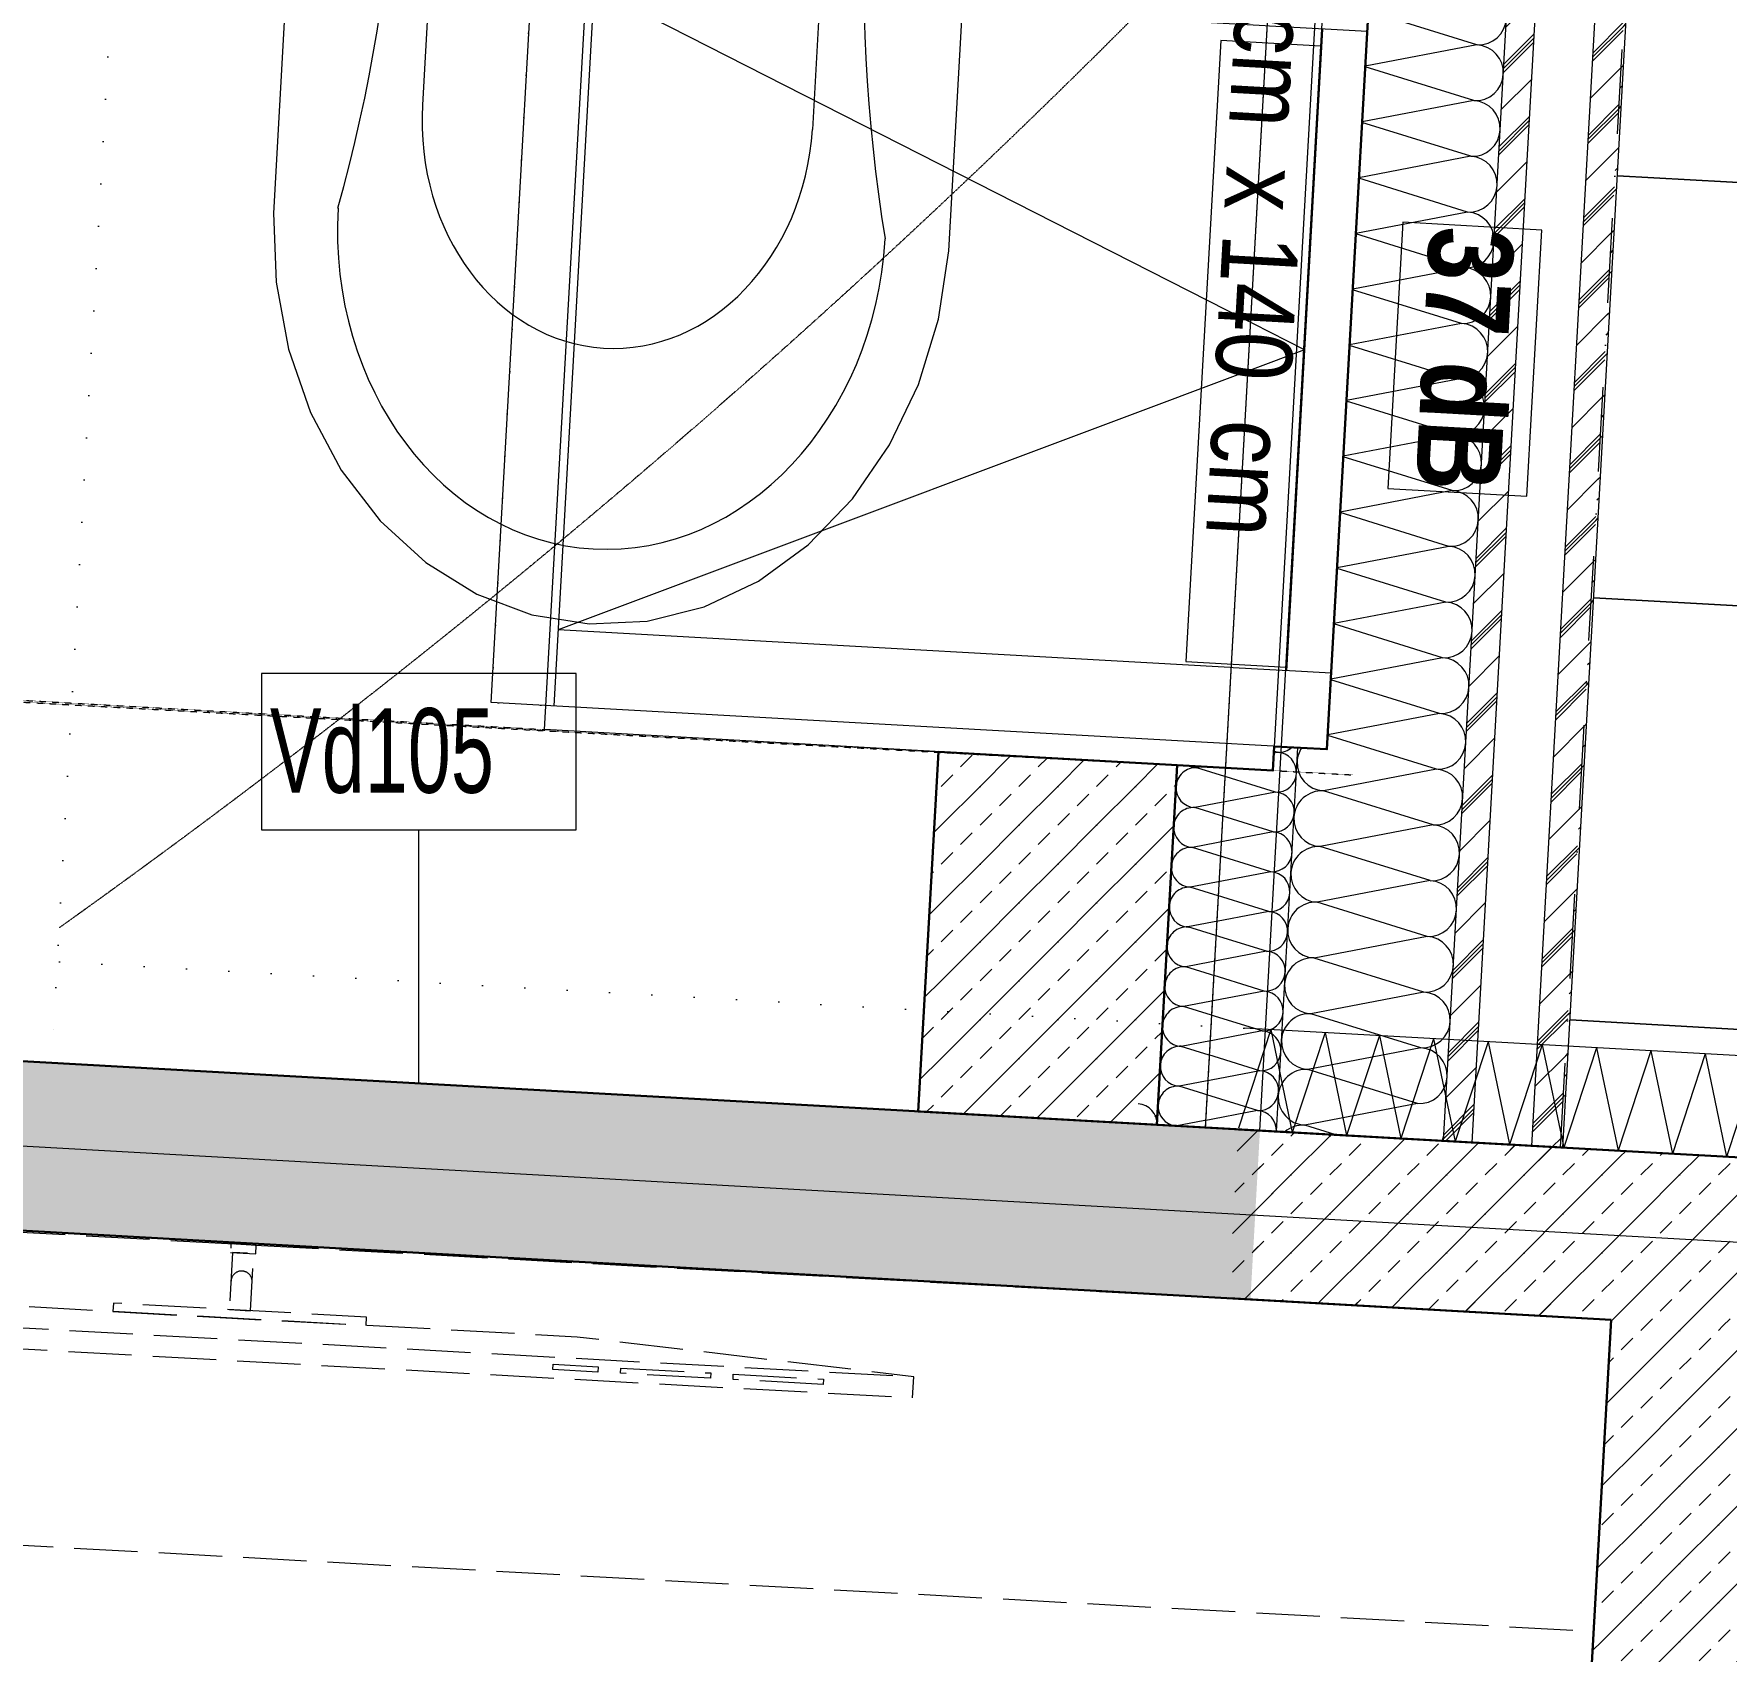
# Model space of a CAD drawing. Header units: metres. Extents: x -19025 to 34897, y -14024 to 26069.
# Drawn here: x -2015 to -14, y 19361 to 21274 of the extents above; entities that cross this region are included whole.
import ezdxf
from ezdxf.enums import TextEntityAlignment as Align

# ---------------------------------------------------------------- set-up
doc = ezdxf.new("R2010")
doc.units = ezdxf.units.M
doc.header["$MEASUREMENT"] = 0
doc.set_wipeout_variables(frame=1)
for name, pattern in [('Punktlinie weit', [0.05, 0, -0.05]), ('Strichlinie eng', [0.1, 0.075, -0.025]), ('Strichlinie mittel', [0.15, 0.1, -0.05]), ('Wipeout_Contour', [1, 0, -1]), ('zz_Gebäudefluchtlinie', [0.2, 0.1, -0.05, 0, -0.05])]:
    doc.linetypes.add(name, pattern=pattern)
for name, color, linetype in [('110 Wand Aussen', 7, 'Continuous'), ('11__100 Achsraster', 7, 'Continuous'), ('120 Wand Innen tragend', 7, 'Continuous'), ('130 Wand Innen', 7, 'Continuous'), ('310 Dachkonstruktion massiv', 7, 'Continuous'), ('510 Moeblierung', 7, 'Continuous'), ('540 Sanitaereinrichtung', 7, 'Continuous'), ('916 Kote PP', 7, 'Continuous'), ('930 Beschriftung Allgemein', 7, 'Continuous'), ('936 Beschriftung Aufbauten', 7, 'Continuous'), ('936 Beschriftung PP', 7, 'Continuous'), ('936 Beschriftung PP Schallschutz', 7, 'Continuous'), ('938 Beschriftung Statik', 7, 'Continuous')]:
    doc.layers.add(name, color=color, linetype=linetype)
doc.styles.add('ERSTELLTER_STIL_1', font='ARIALN.TTF')
doc.styles.add('ERSTELLTER_STIL_2', font='ARIALNB.TTF')
doc.styles.add('ERSTELLTER_STIL_4', font='arialbd.ttf')
doc.styles.add('ERSTELLTER_STIL_7', font='ARIALN.TTF', dxfattribs={"width": 0.8})
doc.linetypes.add('Grenze Bezirk', pattern='A,0,[2,22HAUS116_412 STG1 _ 2.DG_IndexB_2026-08-161.Shx,S=0.001587,R=0,X=0,Y=0],-0.25,0', length=0.25)
pattern_1 = [(45, (0, 0), (-0.04596194, 0.04596194), [0.0195, -0.013]), (45, (-0.02298, 0.02298), (-0.04596194, 0.04596194), [0.065, 0])]
pattern_2 = [(225, (-0.0023, 0.0023), (-0.04596194, 0.04596194), []), (225, (0, 0), (-0.04596194, 0.04596194), []), (225, (0.0023, -0.0023), (-0.04596194, 0.04596194), []), (225, (-0.068943, -0.02298), (-0.02298097, 0.02298097), [])]

# ---------------------------------------------------------------- blocks, each defined once
blk = doc.blocks.new('Freistehende Badewanne 27')
at = {"layer": '540 Sanitaereinrichtung', "color": 7, "linetype": 'Continuous', "lineweight": 13}
for p, q in [((0.5987, 0.6311), (1.2013, 0.6311)), ((0.602, 0.1689), (1.198, 0.1689))]:
    blk.add_line(p, q, dxfattribs=at)
at = {"layer": '540 Sanitaereinrichtung', "color": 7, "linetype": 'Continuous', "lineweight": 13, "flags": 128}
blk.add_lwpolyline([(0.4642, 0.8), (0.383, 0.7923), (0.3045, 0.7731), (0.2312, 0.743), (0.165, 0.7028), (0.108, 0.6536), (0.0618, 0.597), (0.0278, 0.5347), (0.007, 0.4683), (0, 0.4), (0.007, 0.3317), (0.0278, 0.2653), (0.0618, 0.203), (0.108, 0.1464), (0.165, 0.0972), (0.2312, 0.057), (0.3045, 0.0269), (0.383, 0.0077), (0.4642, 0), (1.3358, 0), (1.417, 0.0077), (1.4955, 0.0269), (1.5688, 0.057), (1.635, 0.0972), (1.692, 0.1464), (1.7382, 0.203), (1.7722, 0.2653), (1.793, 0.3317), (1.8, 0.4), (1.793, 0.4683), (1.7722, 0.5347), (1.7382, 0.597), (1.692, 0.6536), (1.635, 0.7028), (1.5688, 0.743), (1.4955, 0.7731), (1.417, 0.7923), (1.3358, 0.8)], close=True, dxfattribs=at)
at = {"layer": '540 Sanitaereinrichtung', "color": 7, "linetype": 'Continuous', "lineweight": 13}
blk.add_circle((0.9, 0.2189), 0.025, dxfattribs=at)
for centre, major_axis, start_param, end_param in [((0.4747, 0.4), (0.3859, 0), 1.572215, 4.71097), ((0.9, 2.0883), (1.6799, 0), 4.456119, 4.968658), ((1.3253, 0.4), (0.3859, 0), 4.713808, 7.852563), ((0.602, 0.4), (0.2753, 0), 1.582941, 4.712389), ((1.198, 0.4), (0.2753, 0), 4.712389, 7.841837), ((0.9, -1.2883), (1.6799, 0), 1.314527, 1.827066)]:
    blk.add_ellipse(centre, major_axis=major_axis, ratio=0.839506, start_param=start_param, end_param=end_param, dxfattribs=at)
blk = doc.blocks.new('Anrichte 01 27[42]_1', base_point=(-5.4161, 23.8796))
at = {"layer": '510 Moeblierung', "color": 253, "linetype": 'Strichlinie eng', "lineweight": 9, "true_color": 0x9f9f9f, "flags": 128}
blk.add_lwpolyline([(-5.4161, 23.8796), (-1.9214, 23.688), (-1.9012, 24.0565), (-5.3959, 24.2481)], close=True, dxfattribs=at)
blk = doc.blocks.new('Wand_46_1', base_point=(-2.3813, 24.2837))
at = {"color": 254, "linetype": 'Wipeout_Contour', "lineweight": 0, "ltscale": 103.508857}
blk.add_wipeout([(-2.3165, 24.2801), (-2.1488, 27.2641), (-2.2137, 27.2677), (-2.3813, 24.2837)], dxfattribs=at).dxf.layer = '130 Wand Innen'
at = {"layer": '130 Wand Innen', "color": 7, "linetype": 'Continuous', "lineweight": 13, "flags": 128}
for points in [[(-2.2137, 27.2677), (-2.3813, 24.2837)], [(-2.3165, 24.2801), (-2.1488, 27.2641)], [(-2.3813, 24.2837), (-2.3165, 24.2801)]]:
    blk.add_lwpolyline(points, dxfattribs=at)
blk = doc.blocks.new('Wand_80_1', base_point=(-2.3354, 24.4014))
at = {"layer": '110 Wand Aussen', "color": 255, "linetype": 'Punktlinie weit', "lineweight": 13, "flags": 128}
for points in [[(-4.3015, 24.5116), (-4.3082, 24.3917)], [(-2.3354, 24.4014), (-4.3015, 24.5116)], [(-4.3082, 24.3917), (-4.3194, 24.1921)], [(-4.3194, 24.1921), (-2.3533, 24.0819)]]:
    blk.add_lwpolyline(points, dxfattribs=at)
blk = doc.blocks.new('Wand_82_1', base_point=(-7.7233, 24.483))
at = {"layer": '120 Wand Innen tragend', "linetype": 'Continuous', "lineweight": 0, "true_color": 0x000000}
h = blk.add_hatch(dxfattribs=at)
h.set_pattern_fill('BETON__BEWEHRT_SN46_0001', color=18, style=0, pattern_type=2)
h.set_pattern_definition(pattern_1)
h.paths.add_polyline_path([(-6.7293, 24.5275), (-6.7405, 24.3278), (-2.3277, 24.0804), (-2.3165, 24.2801)])
at = {"layer": '120 Wand Innen tragend', "color": 7, "linetype": 'Continuous', "lineweight": 30, "flags": 128}
for points in [[(-2.3165, 24.2801), (-5.9206, 24.4821)], [(-6.7405, 24.3278), (-2.3277, 24.0804)]]:
    blk.add_lwpolyline(points, dxfattribs=at)
blk = doc.blocks.new('Wand_136_1', base_point=(-2.3221, 24.1803))
at = {"layer": '120 Wand Innen tragend', "linetype": 'Continuous', "lineweight": 0, "true_color": 0x000000}
h = blk.add_hatch(dxfattribs=at)
h.set_pattern_fill('BETON__BEWEHRT_SN46_0001', color=18, style=0, pattern_type=2)
h.set_pattern_definition(pattern_1)
h.paths.add_polyline_path([(-2.3277, 24.0804), (-1.9011, 24.0565), (-1.89, 24.2562), (-2.3165, 24.2801)])
at = {"layer": '120 Wand Innen tragend', "color": 7, "linetype": 'Continuous', "lineweight": 30, "flags": 128}
for points in [[(-1.89, 24.2562), (-2.3165, 24.2801)], [(-2.3277, 24.0804), (-1.9011, 24.0565)]]:
    blk.add_lwpolyline(points, dxfattribs=at)
blk = doc.blocks.new('Wand_144_1', base_point=(-1.4839, 24.3536))
at = {"layer": '110 Wand Aussen', "linetype": 'Continuous', "lineweight": 0, "true_color": 0x000000}
h = blk.add_hatch(dxfattribs=at)
h.set_pattern_fill('BETON__BEWEHRT_SN46_0001', color=18, style=0, pattern_type=2)
h.set_pattern_definition(pattern_1)
h.paths.add_polyline_path([(-1.9011, 24.0565), (-1.6925, 24.2051), (-1.6903, 24.245), (-1.89, 24.2562)])
h = blk.add_hatch(dxfattribs=at)
h.set_pattern_fill('BETON__BEWEHRT_SN46_0001', color=18, style=0, pattern_type=2)
h.set_pattern_definition(pattern_1)
h.paths.add_polyline_path([(-1.7015, 24.0453), (-1.6925, 24.2051), (-1.9011, 24.0565)])
h = blk.add_hatch(dxfattribs=at)
h.set_pattern_fill('BETON__BEWEHRT_SN46_0001', color=18, style=0, pattern_type=2)
h.set_pattern_definition(pattern_1)
h.paths.add_polyline_path([(-1.9011, 24.0565), (-1.9294, 23.5522), (-1.8795, 23.5494), (-1.7297, 23.541), (-1.7015, 24.0453)])
at = {"layer": '110 Wand Aussen', "color": 7, "linetype": 'Continuous', "lineweight": 30}
blk.add_line((-1.6903, 24.245), (-1.89, 24.2562), dxfattribs=at)
at = {"layer": '110 Wand Aussen', "color": 7, "linetype": 'Continuous', "lineweight": 30, "flags": 128}
blk.add_lwpolyline([(-1.9011, 24.0565), (-1.9294, 23.5522)], dxfattribs=at)
blk = doc.blocks.new('*X691')
at = {"layer": '310 Dachkonstruktion massiv', "color": 8, "linetype": 'Continuous', "lineweight": 5}
for p, q in [((-1.8938, 25.4093), (-1.4347, 25.3838)), ((-1.4347, 25.3838), (-1.8938, 25.4093)), ((-1.9218, 24.9101), (-1.4624, 24.8846)), ((-1.4624, 24.8846), (-1.9218, 24.9101)), ((-1.9497, 24.4109), (-1.49, 24.3854)), ((-1.49, 24.3854), (-1.9497, 24.4109))]:
    blk.add_line(p, q, dxfattribs=at)
blk = doc.blocks.new('*X692')
at = {"layer": '310 Dachkonstruktion massiv', "color": 7, "linetype": 'Continuous', "lineweight": 13}
for p, q in [((-2.0598, 25.5641), (-2.1884, 25.604)), ((-2.0598, 25.5641), (-2.192, 25.5388)), ((-2.0635, 25.4982), (-2.1921, 25.5381)), ((-2.0635, 25.4982), (-2.1957, 25.4729)), ((-2.0672, 25.4323), (-2.1958, 25.4722)), ((-2.0672, 25.4323), (-2.1994, 25.407)), ((-2.0709, 25.3664), (-2.1995, 25.4063)), ((-2.0709, 25.3664), (-2.2031, 25.3411)), ((-2.0746, 25.3005), (-2.2032, 25.3404)), ((-2.0746, 25.3005), (-2.2068, 25.2752)), ((-2.0783, 25.2346), (-2.2069, 25.2745)), ((-2.0783, 25.2346), (-2.2105, 25.2093)), ((-2.082, 25.1687), (-2.2106, 25.2086)), ((-2.082, 25.1687), (-2.2142, 25.1434)), ((-2.0857, 25.1028), (-2.2142, 25.1427)), ((-2.0857, 25.1028), (-2.2179, 25.0775)), ((-2.0893, 25.0369), (-2.2179, 25.0768)), ((-2.0893, 25.0369), (-2.2216, 25.0116)), ((-2.093, 24.971), (-2.2216, 25.0109)), ((-2.093, 24.971), (-2.2253, 24.9457)), ((-2.0967, 24.9051), (-2.2253, 24.945)), ((-2.0967, 24.9051), (-2.229, 24.8798)), ((-2.1004, 24.8392), (-2.229, 24.8792)), ((-2.1004, 24.8392), (-2.2327, 24.8139)), ((-2.1041, 24.7733), (-2.2327, 24.8133)), ((-2.1041, 24.7733), (-2.2364, 24.748)), ((-2.1078, 24.7075), (-2.2364, 24.7474)), ((-2.1078, 24.7075), (-2.2414, 24.6819)), ((-2.1115, 24.6416), (-2.2414, 24.6819)), ((-2.1115, 24.6416), (-2.2451, 24.616)), ((-2.1152, 24.5757), (-2.2451, 24.616)), ((-2.1152, 24.5757), (-2.2488, 24.5501)), ((-2.1189, 24.5098), (-2.2488, 24.5501)), ((-2.1189, 24.5098), (-2.2525, 24.4842)), ((-2.1226, 24.4439), (-2.2525, 24.4842)), ((-2.1226, 24.4439), (-2.2562, 24.4183)), ((-2.1263, 24.378), (-2.2562, 24.4183)), ((-2.1263, 24.378), (-2.2599, 24.3524)), ((-2.13, 24.3121), (-2.2599, 24.3524)), ((-2.13, 24.3121), (-2.2636, 24.2865)), ((-2.2267, 24.2751), (-2.2636, 24.2865))]:
    blk.add_line(p, q, dxfattribs=at)
for centre, start, end in [((-2.0579, 25.597), 266.7915, 356.7915), ((-2.0616, 25.5311), 356.7915, 86.7915), ((-2.0616, 25.5311), 266.7915, 356.7915), ((-2.0653, 25.4652), 356.7915, 86.7915), ((-2.0653, 25.4652), 266.7915, 356.7915), ((-2.069, 25.3993), 356.7915, 86.7915), ((-2.069, 25.3993), 266.7915, 356.7915), ((-2.0727, 25.3334), 356.7915, 86.7915), ((-2.0727, 25.3334), 266.7915, 356.7915), ((-2.0764, 25.2675), 356.7915, 86.7915), ((-2.0764, 25.2675), 266.7915, 356.7915), ((-2.0801, 25.2017), 356.7915, 86.7915), ((-2.0801, 25.2017), 266.7915, 356.7915), ((-2.0838, 25.1358), 356.7915, 86.7915), ((-2.0838, 25.1358), 266.7915, 356.7915), ((-2.0875, 25.0699), 356.7915, 86.7915), ((-2.0875, 25.0699), 266.7915, 356.7915), ((-2.0912, 25.004), 356.7915, 86.7915), ((-2.0912, 25.004), 266.7915, 356.7915), ((-2.0949, 24.9381), 356.7915, 86.7915), ((-2.0949, 24.9381), 266.7915, 356.7915), ((-2.0986, 24.8722), 356.7915, 86.7915), ((-2.0986, 24.8722), 266.7915, 356.7915), ((-2.1023, 24.8063), 356.7915, 86.7915), ((-2.1023, 24.8063), 266.7915, 356.7915), ((-2.106, 24.7404), 356.7915, 86.7915), ((-2.106, 24.7404), 266.7915, 356.7915), ((-2.2396, 24.7148), 147.1532, 176.7915), ((-2.2396, 24.7148), 176.7915, 266.7915), ((-2.1097, 24.6745), 356.7915, 86.7915), ((-2.2433, 24.6489), 86.7915, 176.7915), ((-2.1097, 24.6745), 266.7915, 356.7915), ((-2.2433, 24.6489), 176.7915, 266.7915), ((-2.1134, 24.6086), 356.7915, 86.7915), ((-2.247, 24.5831), 86.7915, 176.7915), ((-2.1134, 24.6086), 266.7915, 356.7915), ((-2.247, 24.5831), 176.7915, 266.7915), ((-2.117, 24.5427), 356.7915, 86.7915), ((-2.2507, 24.5172), 86.7915, 176.7915), ((-2.117, 24.5427), 266.7915, 356.7915), ((-2.2507, 24.5172), 176.7915, 266.7915), ((-2.1207, 24.4768), 356.7915, 86.7915), ((-2.2544, 24.4513), 86.7915, 176.7915), ((-2.1207, 24.4768), 266.7915, 356.7915), ((-2.2544, 24.4513), 176.7915, 266.7915), ((-2.1244, 24.4109), 356.7915, 86.7915), ((-2.2581, 24.3854), 86.7915, 176.7915), ((-2.1244, 24.4109), 266.7915, 356.7915), ((-2.2581, 24.3854), 176.7915, 266.7915), ((-2.1281, 24.345), 356.7915, 86.7915), ((-2.2618, 24.3195), 86.7915, 176.7915), ((-2.1281, 24.345), 266.7915, 356.7915), ((-2.2618, 24.3195), 176.7915, 266.7915), ((-2.2655, 24.2536), 86.7915, 131.087), ((-2.1318, 24.2791), 340.2784, 356.7915)]:
    blk.add_arc(centre, 0.033, start, end, dxfattribs=at)
blk = doc.blocks.new('*X693')
at = {"layer": '310 Dachkonstruktion massiv', "color": 7, "linetype": 'Continuous', "lineweight": 13}
for p, q in [((-2.2956, 24.7274), (-2.3, 24.7266)), ((-2.2956, 24.7274), (-2.2998, 24.7287)), ((-2.3832, 24.7107), (-2.391, 24.7092)), ((-2.2982, 24.6804), (-2.391, 24.7092)), ((-2.2982, 24.6804), (-2.3936, 24.6621)), ((-2.3008, 24.6333), (-2.3936, 24.6621)), ((-2.3008, 24.6333), (-2.3963, 24.615)), ((-2.3035, 24.5862), (-2.3963, 24.615)), ((-2.3035, 24.5862), (-2.3989, 24.568)), ((-2.3061, 24.5392), (-2.3989, 24.568)), ((-2.3061, 24.5392), (-2.4016, 24.5209)), ((-2.3087, 24.4921), (-2.4016, 24.5209)), ((-2.3087, 24.4921), (-2.4042, 24.4738)), ((-2.3114, 24.445), (-2.4042, 24.4738)), ((-2.3114, 24.445), (-2.4068, 24.4268)), ((-2.314, 24.398), (-2.4068, 24.4268)), ((-2.314, 24.398), (-2.4095, 24.3797)), ((-2.3167, 24.3509), (-2.4095, 24.3797)), ((-2.3167, 24.3509), (-2.4121, 24.3326)), ((-2.3193, 24.3038), (-2.4121, 24.3326)), ((-2.3193, 24.3038), (-2.4146, 24.2856))]:
    blk.add_line(p, q, dxfattribs=at)
for centre, start, end in [((-2.2942, 24.751), 266.7915, 311.7459), ((-2.2969, 24.7039), 356.7915, 86.7915), ((-2.3923, 24.6856), 86.7915, 176.7915), ((-2.3897, 24.7327), 243.4372, 266.7915), ((-2.2969, 24.7039), 266.7915, 356.7915), ((-2.3923, 24.6856), 176.7915, 266.7915), ((-2.2995, 24.6568), 356.7915, 86.7915), ((-2.395, 24.6386), 86.7915, 176.7915), ((-2.395, 24.6386), 176.7915, 266.7915), ((-2.2995, 24.6568), 266.7915, 356.7915), ((-2.3021, 24.6098), 356.7915, 86.7915), ((-2.3976, 24.5915), 86.7915, 176.7915), ((-2.3021, 24.6098), 266.7915, 356.7915), ((-2.3976, 24.5915), 176.7915, 266.7915), ((-2.3048, 24.5627), 356.7915, 86.7915), ((-2.4002, 24.5444), 86.7915, 176.7915), ((-2.3048, 24.5627), 266.7915, 356.7915), ((-2.4002, 24.5444), 176.7915, 266.7915), ((-2.3074, 24.5156), 356.7915, 86.7915), ((-2.4029, 24.4974), 86.7915, 176.7915), ((-2.4029, 24.4974), 176.7915, 266.7915), ((-2.3074, 24.5156), 266.7915, 356.7915), ((-2.3101, 24.4686), 356.7915, 86.7915), ((-2.4055, 24.4503), 86.7915, 176.7915), ((-2.3101, 24.4686), 266.7915, 356.7915), ((-2.4055, 24.4503), 176.7915, 266.7915), ((-2.3127, 24.4215), 356.7915, 86.7915), ((-2.4082, 24.4032), 86.7915, 176.7915), ((-2.3127, 24.4215), 266.7915, 356.7915), ((-2.4082, 24.4032), 176.7915, 266.7915), ((-2.3153, 24.3744), 356.7915, 86.7915), ((-2.4108, 24.3562), 86.7915, 176.7915), ((-2.4108, 24.3562), 176.7915, 266.7915), ((-2.3153, 24.3744), 266.7915, 356.7915), ((-2.318, 24.3274), 356.7915, 86.7915), ((-2.4134, 24.3091), 86.7915, 176.7915), ((-2.318, 24.3274), 266.7915, 356.7915), ((-2.4618, 24.2882), 356.9075, 86.7915), ((-2.4134, 24.3091), 176.7915, 263.1414), ((-2.3206, 24.2803), 356.9086, 86.7915)]:
    blk.add_arc(centre, 0.0236, start, end, dxfattribs=at)
blk = doc.blocks.new('Einfache Dachfensteröffnung_23')
at = {"layer": '310 Dachkonstruktion massiv', "linetype": 'Continuous', "lineweight": 0}
for p, q in [((1.0285, 0.8627), (-1.0285, 0.8627)), ((1.0285, 0), (1.0285, 0.8627)), ((-1.0285, 0), (1.0285, 0))]:
    blk.add_line(p, q, dxfattribs=at)
blk = doc.blocks.new('VELUX GPU_3')
at = {"layer": '310 Dachkonstruktion massiv', "color": 7, "linetype": 'Continuous', "lineweight": 13}
for p, q in [((-0.47, 0.9157), (0.47, 0.9157)), ((-0.38, 0), (-0.38, 0.9157)), ((0, 0.053), (-0.38, 0.9157)), ((0, 0.053), (0.38, 0.9157)), ((0.38, 0), (0.38, 0.9157)), ((-0.38, 0.053), (0.38, 0.053))]:
    blk.add_line(p, q, dxfattribs=at)
at = {"layer": '310 Dachkonstruktion massiv', "color": 7, "linetype": 'Continuous', "lineweight": 13, "flags": 128}
blk.add_lwpolyline([(-0.47, 0), (0.47, 0), (0.47, 0.9899), (-0.47, 0.9899)], close=True, dxfattribs=at)
blk = doc.blocks.new('Dachfläche_35_1', base_point=(-3.7456, 24.3602))
at = {"layer": '310 Dachkonstruktion massiv', "linetype": 'Continuous', "lineweight": 13, "true_color": 0xd2b48c}
h = blk.add_hatch(dxfattribs=at)
h.set_pattern_fill('VOLLHOLZ_SN21_0001', color=43, style=0, pattern_type=2)
h.set_pattern_definition(pattern_2)
h.paths.add_polyline_path([(-2.0994, 24.2679), (-2.0655, 24.266), (-1.8762, 27.6438), (-1.9102, 27.6434)])
h = blk.add_hatch(dxfattribs=at)
h.set_pattern_fill('VOLLHOLZ_SN21_0001', color=43, style=0, pattern_type=2)
h.set_pattern_definition(pattern_2)
h.paths.add_polyline_path([(-1.9949, 24.2621), (-1.961, 24.2602), (-1.7713, 27.6451), (-1.8053, 27.6446)])
at = {"layer": '310 Dachkonstruktion massiv', "linetype": 'Continuous', "lineweight": 5}
h = blk.add_hatch(dxfattribs=at)
h.set_pattern_fill('METALLE_SM_0001', color=5, style=0, pattern_type=2)
h.set_pattern_definition([(45, (0, 0), (-0.04596194, 0.04596194), [0.065, 0]), (45, (-0.02298, 0), (-0.04596194, 0.04596194), [0.065, 0]), (45, (-0.04596, 0), (-0.04596194, 0.04596194), [0.065, 0])])
h.paths.add_polyline_path([(-1.961, 24.2602), (-1.9582, 24.26), (-1.7684, 27.6451), (-1.7713, 27.6451)])
at = {"layer": '310 Dachkonstruktion massiv', "linetype": 'Continuous', "lineweight": 0, "true_color": 0x000000}
h = blk.add_hatch(dxfattribs=at)
h.set_pattern_fill('BETON__BEWEHRT_SN46_0001', color=18, style=0, pattern_type=2)
h.set_pattern_definition(pattern_1)
h.paths.add_polyline_path([(-2.7207, 24.3028), (-2.4383, 24.2869), (-2.4144, 24.7124), (-2.6968, 24.7282)])
at = {"layer": '310 Dachkonstruktion massiv', "color": 7, "linetype": 'Continuous', "lineweight": 13, "flags": 128}
for points in [[(-2.0994, 24.2679), (-1.9102, 27.6434)], [(-2.0655, 24.266), (-1.8762, 27.6438)], [(-1.9949, 24.2621), (-1.8053, 27.6446)], [(-1.9582, 24.26), (-1.6914, 24.2451), (-1.6847, 24.3649), (-0.9929, 24.3261), (-0.8062, 27.6565), (-1.7684, 27.6451)], [(-2.2971, 24.279), (-2.2716, 24.733)]]:
    blk.add_lwpolyline(points, dxfattribs=at)
at = {"layer": '310 Dachkonstruktion massiv', "color": 7, "linetype": 'zz_Gebäudefluchtlinie', "lineweight": 13, "flags": 128}
blk.add_lwpolyline([(-1.961, 24.2602), (-1.7713, 27.6451)], dxfattribs=at)
at = {"layer": '310 Dachkonstruktion massiv', "color": 7, "linetype": 'Continuous', "lineweight": 18, "flags": 128}
blk.add_lwpolyline([(-1.9582, 24.26), (-1.7684, 27.6451)], dxfattribs=at)
at = {"layer": '310 Dachkonstruktion massiv', "color": 255, "linetype": 'Punktlinie weit', "lineweight": 13, "flags": 128}
for points in [[(-2.5338, 27.636), (-3.5627, 27.6237), (-3.7456, 24.3602)], [(-2.6968, 24.7282), (-3.1624, 24.7543), (-3.1608, 24.7828), (-3.2257, 24.7865), (-3.1731, 25.725), (-3.1082, 25.7214), (-3.1015, 25.8412), (-3.1664, 25.8448), (-3.1138, 26.7833), (-3.0489, 26.7797), (-3.0473, 26.8082), (-2.5817, 26.7821)], [(-3.7456, 24.3602), (-2.7207, 24.3028)]]:
    blk.add_lwpolyline(points, dxfattribs=at)
at = {"layer": '310 Dachkonstruktion massiv', "color": 7, "linetype": 'Continuous', "lineweight": 30, "flags": 128}
for points in [[(-2.5817, 26.7821), (-2.186, 26.7599), (-2.1876, 26.7314), (-2.1254, 26.7279), (-2.178, 25.7894), (-2.2402, 25.7929), (-2.2469, 25.6731), (-2.1847, 25.6696), (-2.2373, 24.7311), (-2.2995, 24.7345), (-2.3011, 24.7061), (-2.6968, 24.7282)], [(-2.6968, 24.7282), (-2.7207, 24.3028)], [(-2.4383, 24.2869), (-2.4144, 24.7124)], [(-2.7207, 24.3028), (-1.9582, 24.26)]]:
    blk.add_lwpolyline(points, dxfattribs=at)
at = {"layer": '310 Dachkonstruktion massiv', "color": 7, "linetype": 'Continuous', "lineweight": 13}
for name in ['*X692', '*X691', '*X693']:
    blk.add_blockref(name, (0, 0), dxfattribs=at)
at = {"layer": '310 Dachkonstruktion massiv', "linetype": 'Continuous', "lineweight": 0, "xscale": -1, "rotation": 86.79148360019731}
for name, p in [('Einfache Dachfensteröffnung_23', (-2.2435, 25.733)), ('VELUX GPU_3', (-2.211, 25.2003))]:
    blk.add_blockref(name, p, dxfattribs=at)
blk = doc.blocks.new('*X837')
at = {"layer": '110 Wand Aussen', "color": 7, "linetype": 'Continuous', "lineweight": 5}
for p, q in [((-2.3037, 24.3996), (-2.3421, 24.2828)), ((-2.3037, 24.3996), (-2.2783, 24.278)), ((-2.2395, 24.396), (-2.2783, 24.278)), ((-2.2395, 24.396), (-2.2141, 24.2744)), ((-2.1753, 24.3924), (-2.2141, 24.2744)), ((-2.1753, 24.3924), (-2.1499, 24.2708)), ((-2.1111, 24.3888), (-2.1499, 24.2708)), ((-2.1111, 24.3888), (-2.0857, 24.2672)), ((-2.0468, 24.3852), (-2.0857, 24.2672)), ((-2.0468, 24.3852), (-2.0215, 24.2636)), ((-1.9826, 24.3816), (-2.0215, 24.2636)), ((-1.9826, 24.3816), (-1.9572, 24.26)), ((-1.9184, 24.378), (-1.9572, 24.26)), ((-1.9184, 24.378), (-1.893, 24.2564)), ((-1.8542, 24.3744), (-1.893, 24.2564)), ((-1.8542, 24.3744), (-1.8288, 24.2528)), ((-1.79, 24.3708), (-1.8288, 24.2528)), ((-1.79, 24.3708), (-1.7646, 24.2492)), ((-1.7258, 24.3672), (-1.7646, 24.2492)), ((-1.7258, 24.3672), (-1.7004, 24.2456)), ((-1.6881, 24.2829), (-1.7004, 24.2456))]:
    blk.add_line(p, q, dxfattribs=at)
blk = doc.blocks.new('Wand_188_1', base_point=(-1.4839, 24.3536))
at = {"layer": '110 Wand Aussen', "linetype": 'Continuous', "lineweight": 0, "true_color": 0x000000}
h = blk.add_hatch(dxfattribs=at)
h.set_pattern_fill('BETON__BEWEHRT_SN46_0001', color=18, style=0, pattern_type=2)
h.set_pattern_definition(pattern_1)
h.paths.add_polyline_path([(-1.89, 24.2562), (-2.3421, 24.2815), (-2.3533, 24.0819), (-1.9011, 24.0565)])
at = {"layer": '110 Wand Aussen', "color": 7, "linetype": 'Continuous', "lineweight": 30}
for p, q in [((-1.6903, 24.245), (-1.6836, 24.3648)), ((-1.89, 24.2562), (-2.3421, 24.2815)), ((-1.6903, 24.245), (-1.89, 24.2562))]:
    blk.add_line(p, q, dxfattribs=at)
at = {"layer": '110 Wand Aussen', "color": 7, "linetype": 'Continuous', "lineweight": 13, "flags": 128}
blk.add_lwpolyline([(-1.6836, 24.3648), (-2.3354, 24.4014)], dxfattribs=at)
at = {"layer": '110 Wand Aussen', "color": 7, "linetype": 'Continuous', "lineweight": 30, "flags": 128}
blk.add_lwpolyline([(-2.3533, 24.0819), (-1.9011, 24.0565)], dxfattribs=at)
at = {"layer": '110 Wand Aussen', "color": 7, "lineweight": 30}
blk.add_blockref('*X837', (0, 0), dxfattribs=at)
blk = doc.blocks.new('Standard-Rastermarker_22')
at = {"layer": '11__100 Achsraster', "color": 8, "linetype": 'Grenze Bezirk', "lineweight": 5}
blk.add_line((1, 0), (23.3953, 0), dxfattribs=at)
at = {"layer": '11__100 Achsraster', "color": 8, "lineweight": 5, "style": 'ERSTELLTER_STIL_4'}
blk.add_attdef('AC_MarkerText_1', text='', height=0.2, rotation=273.2085, dxfattribs=at).set_placement((-0.1045, -0.0376), align=Align.TOP_CENTER)
blk = doc.blocks.new('Flachbildfernseher 27[157]_1', base_point=(-4.3249, 24.0518))
at = {"layer": '510 Moeblierung', "color": 253, "linetype": 'Strichlinie eng', "lineweight": 9, "true_color": 0x9f9f9f}
for p, q in [((-4.3235, 24.0767), (-2.7259, 23.9891)), ((-3.1527, 23.9975), (-3.1524, 24.0038)), ((-3.0995, 23.9946), (-3.1527, 23.9975)), ((-3.1524, 24.0038), (-3.0991, 24.0008)), ((-3.0991, 24.0008), (-3.0995, 23.9946)), ((-3.0729, 23.9931), (-3.0725, 23.9994)), ((-3.0725, 23.9994), (-2.966, 23.9935)), ((-2.9663, 23.9873), (-3.0729, 23.9931)), ((-2.966, 23.9935), (-2.9663, 23.9873)), ((-2.9397, 23.9858), (-2.9394, 23.9921)), ((-2.8332, 23.98), (-2.9397, 23.9858)), ((-2.9394, 23.9921), (-2.8329, 23.9862)), ((-2.8329, 23.9862), (-2.8332, 23.98))]:
    blk.add_line(p, q, dxfattribs=at)
at = {"layer": '510 Moeblierung', "color": 253, "linetype": 'Strichlinie eng', "lineweight": 9, "true_color": 0x9f9f9f, "flags": 128}
for points in [[(-3.5341, 24.1361), (-3.5041, 24.1345), (-3.5035, 24.1444), (-3.5335, 24.1461)], [(-3.5353, 24.0686), (-3.5103, 24.0672), (-3.5066, 24.1346), (-3.5316, 24.136)], [(-4.3249, 24.0518), (-2.7273, 23.9642), (-2.7259, 23.9891), (-3.1239, 24.036), (-3.9227, 24.0798), (-4.3235, 24.0767)], [(-3.6731, 24.0661), (-3.3735, 24.0497), (-3.373, 24.0597), (-3.6725, 24.0761)]]:
    blk.add_lwpolyline(points, close=True, dxfattribs=at)
at = {"layer": '510 Moeblierung', "color": 253, "linetype": 'Strichlinie eng', "lineweight": 9, "true_color": 0x9f9f9f}
blk.add_arc((-3.5209, 24.1016), 0.0125, 356.8621, 176.8621, dxfattribs=at)
blk = doc.blocks.new('Etikett_79_1', base_point=(-3.3111, 24.3359))
at = {"layer": '936 Beschriftung Aufbauten', "color": 7, "linetype": 'Continuous', "lineweight": 13}
blk.add_line((-3.3111, 24.3359), (-3.3111, 24.6359), dxfattribs=at)
at = {"layer": '936 Beschriftung Aufbauten', "color": 7, "linetype": 'Continuous', "lineweight": 13, "flags": 128}
blk.add_lwpolyline([(-3.125, 24.6359), (-3.125, 24.8206), (-3.4973, 24.8206), (-3.4973, 24.6359)], close=True, dxfattribs=at)
at = {"layer": '936 Beschriftung Aufbauten', "color": 7, "lineweight": 13, "insert": (-3.4873, 24.7797), "char_height": 0.1, "attachment_point": 1, "rotation": 359.9998, "style": 'ERSTELLTER_STIL_7'}
blk.add_mtext('\\A1;{\\pqj;\\pt0,1;\\fArial Narrow|b0|i0|c0|p0;\\W0.800000;Vd105 \\fArial Narrow|b0|i0|c0|p0;\\W0.800000;\\A1{\\H.66x;\\S^  ;}\\fArial Narrow|b0|i0|c0|p0;\\W0.800000;\\fArial Narrow|b0|i0|c0|p0;\\W0.800000;\\A1{\\H.66x;\\S^  ;}\\fArial Narrow|b0|i0|c0|p0;\\W0.800000;\\fArial Narrow|b0|i0|c0|p0;\\W0.800000;\\fArial Narrow|b0|i0|c0|p0;\\W0.800000;\\fArial Narrow|b0|i0|c0|p0;\\W0.800000;\\fArial Narrow|b0|i0|c0|p0;\\W0.800000;\\fArial Narrow|b0|i0|c0|p0;\\W0.800000;\\fArial Narrow|b0|i0|c0|p0;\\W0.800000;\\fArial Narrow|b0|i0|c0|p0;\\W0.800000;\\fArial Narrow|b0|i0|c0|p0;\\W0.800000;\\fArial Narrow|b0|i0|c0|p0;\\W0.800000;\\fArial Narrow|b0|i0|c0|p0;\\W0.800000;\\fArial Narrow|b0|i0|c0|p0;\\W0.800000;\\fArial Narrow|b0|i0|c0|p0;\\W0.800000;\\fArial Narrow|b0|i0|c0|p0;\\W0.800000;\\fArial Narrow|b0|i0|c0|p0;\\W0.800000;\\fArial Narrow|b0|i0|c0|p0;\\W0.800000;\\fArial Narrow|b0|i0|c0|p0;\\W0.800000;\\fArial Narrow|b0|i0|c0|p0;\\W0.800000;\\fArial Narrow|b0|i0|c0|p0;\\W0.800000;\\fArial Narrow|b0|i0|c0|p0;\\W0.800000;\\fArial Narrow|b0|i0|c0|p0;\\W0.800000;\\fArial Narrow|b0|i0|c0|p0;\\W0.800000;\\fArial Narrow|b0|i0|c0|p0;\\W0.800000;\\fArial Narrow|b0|i0|c0|p0;\\W0.800000;\\fArial Narrow|b0|i0|c0|p0;\\W0.800000;\\fArial Narrow|b0|i0|c0|p0;\\W0.800000;\\fArial Narrow|b0|i0|c0|p0;\\W0.800000;\\fArial Narrow|b0|i0|c0|p0;\\W0.800000;\\fArial Narrow|b0|i0|c0|p0;\\W0.800000;\\fArial Narrow|b0|i0|c0|p0;\\W0.800000;\\fArial Narrow|b0|i0|c0|p0;\\W0.800000;\\fArial Narrow|b0|i0|c0|p0;\\W0.800000;\\fArial Narrow|b0|i0|c0|p0;\\W0.800000;\\fArial Narrow|b0|i0|c0|p0;\\W0.800000;\\fArial Narrow|b0|i0|c0|p0;\\W0.800000;\\fArial Narrow|b0|i0|c0|p0;\\W0.800000;\\fArial Narrow|b0|i0|c0|p0;\\W0.800000;\\fArial Narrow|b0|i0|c0|p0;\\W0.800000;\\fArial Narrow|b0|i0|c0|p0;\\W0.800000;\\fArial Narrow|b0|i0|c0|p0;\\W0.800000;\\fArial Narrow|b0|i0|c0|p0;\\W0.800000;\\fArial Narrow|b0|i0|c0|p0;\\W0.800000;\\fArial Narrow|b0|i0|c0|p0;\\W0.800000;\\fArial Narrow|b0|i0|c0|p0;\\W0.800000;}', dxfattribs=at)
blk = doc.blocks.new('Etikett_105_1', base_point=(-2.2445, 25.5627))
at = {"layer": '936 Beschriftung PP', "color": 7, "linetype": 'Continuous', "lineweight": 13, "flags": 128}
blk.add_lwpolyline([(-2.4041, 24.8349), (-2.2857, 24.8283), (-2.2445, 25.5627), (-2.3629, 25.5693)], close=True, dxfattribs=at)
at = {"layer": '936 Beschriftung PP', "color": 7, "lineweight": 13, "insert": (-2.2989, 24.829), "char_height": 0.09, "attachment_point": 3, "rotation": 266.7915, "style": 'ERSTELLTER_STIL_1'}
blk.add_mtext('\\A1;{\\pqr;\\pt0,1;\\fArial Narrow|b0|i0|c0|p0;\\W1.000000;94\\fArial Narrow|b0|i0|c0|p0;\\W1.000000;\\A1{\\H.66x;\\S^  ;}\\fArial Narrow|b0|i0|c0|p0;\\W1.000000; cm\\fArial Narrow|b0|i0|c0|p0;\\W1.000000;\\A1{\\H.66x;\\S^  ;}\\fArial Narrow|b0|i0|c0|p0;\\W1.000000; x \\fArial Narrow|b0|i0|c0|p0;\\W1.000000;\\fArial Narrow|b0|i0|c0|p0;\\W1.000000;\\fArial Narrow|b0|i0|c0|p0;\\W1.000000;\\fArial Narrow|b0|i0|c0|p0;\\W1.000000;\\fArial Narrow|b0|i0|c0|p0;\\W1.000000;140\\fArial Narrow|b0|i0|c0|p0;\\W1.000000;\\A1{\\H.66x;\\S^  ;}\\fArial Narrow|b0|i0|c0|p0;\\W1.000000; cm\\fArial Narrow|b0|i0|c0|p0;\\W1.000000;\\A1{\\H.66x;\\S^  ;}\\fArial Narrow|b0|i0|c0|p0;\\W1.000000;\\fArial Narrow|b0|i0|c0|p0;\\W1.000000;\\fArial Narrow|b0|i0|c0|p0;\\W1.000000;\\fArial Narrow|b0|i0|c0|p0;\\W1.000000;\\fArial Narrow|b0|i0|c0|p0;\\W1.000000;\\fArial Narrow|b0|i0|c0|p0;\\W1.000000;\\fArial Narrow|b0|i0|c0|p0;\\W1.000000;\\A1{\\H.66x;\\S^  ;}\\fArial Narrow|b0|i0|c0|p0;\\W1.000000;\\fArial Narrow|b0|i0|c0|p0;\\W1.000000;\\A1{\\H.66x;\\S^  ;}\\fArial Narrow|b0|i0|c0|p0;\\W1.000000;\\fArial Narrow|b0|i0|c0|p0;\\W1.000000;\\fArial Narrow|b0|i0|c0|p0;\\W1.000000;\\fArial Narrow|b0|i0|c0|p0;\\W1.000000;\\fArial Narrow|b0|i0|c0|p0;\\W1.000000;\\fArial Narrow|b0|i0|c0|p0;\\W1.000000;\\fArial Narrow|b0|i0|c0|p0;\\W1.000000;\\A1{\\H.66x;\\S^  ;}\\fArial Narrow|b0|i0|c0|p0;\\W1.000000;\\fArial Narrow|b0|i0|c0|p0;\\W1.000000;\\A1{\\H.66x;\\S^  ;}\\fArial Narrow|b0|i0|c0|p0;\\W1.000000;\\fArial Narrow|b0|i0|c0|p0;\\W1.000000;\\fArial Narrow|b0|i0|c0|p0;\\W1.000000;\\fArial Narrow|b0|i0|c0|p0;\\W1.000000;\\fArial Narrow|b0|i0|c0|p0;\\W1.000000;\\fArial Narrow|b0|i0|c0|p0;\\W1.000000;\\fArial Narrow|b0|i0|c0|p0;\\W1.000000;\\A1{\\H.66x;\\S^  ;}\\fArial Narrow|b0|i0|c0|p0;\\W1.000000;\\fArial Narrow|b0|i0|c0|p0;\\W1.000000;\\A1{\\H.66x;\\S^  ;}\\fArial Narrow|b0|i0|c0|p0;\\W1.000000;\\fArial Narrow|b0|i0|c0|p0;\\W1.000000;\\fArial Narrow|b0|i0|c0|p0;\\W1.000000;\\fArial Narrow|b0|i0|c0|p0;\\W1.000000;\\fArial Narrow|b0|i0|c0|p0;\\W1.000000;\\fArial Narrow|b0|i0|c0|p0;\\W1.000000;\\fArial Narrow|b0|i0|c0|p0;\\W1.000000;\\A1{\\H.66x;\\S^  ;}\\fArial Narrow|b0|i0|c0|p0;\\W1.000000;}', dxfattribs=at)
at = {"layer": '936 Beschriftung PP', "color": 7, "lineweight": 13, "style": 'ERSTELLTER_STIL_1'}
blk.add_attdef('DUMMY_92', text='', height=0.09, rotation=266.7915, dxfattribs=at).set_placement((-2.2445, 25.5627), align=Align.TOP_LEFT)

msp = doc.modelspace()

# ---------------------------------------------------------------- linework, layer by layer
at = {"layer": '930 Beschriftung Allgemein', "color": 7, "linetype": 'Strichlinie mittel', "lineweight": 13}
msp.add_lwpolyline([(-1295.96, 22505.109), (-1998.525, 22544.493), (-2113.659, 20490.658), (-1411.094, 20451.273)], dxfattribs=at)

# ---------------------------------------------------------------- block references
at = {"layer": '130 Wand Innen', "color": 7, "lineweight": 30, "xscale": 1000, "yscale": 1000, "zscale": 1000}
msp.add_blockref('Wand_46_1', (-630.019, 19980.668), dxfattribs=at)
at = {"layer": '510 Moeblierung', "color": 253, "linetype": 'Strichlinie eng', "lineweight": 9, "true_color": 0x9f9f9f, "xscale": 1000, "yscale": 1000, "zscale": 1000}
for name, p in [('Anrichte 01 27[42]_1', (-3664.785, 19576.496)), ('Flachbildfernseher 27[157]_1', (-2573.526, 19748.699))]:
    msp.add_blockref(name, p, dxfattribs=at)
at = {"layer": '540 Sanitaereinrichtung', "color": 7, "linetype": 'Continuous', "lineweight": 13, "xscale": 1000, "yscale": 1000, "zscale": 1000, "rotation": 266.7914836002532}
msp.add_blockref('Freistehende Badewanne 27', (-1657.181, 22395.786), dxfattribs=at)
at = {"layer": '936 Beschriftung Aufbauten', "color": 12, "linetype": 'Continuous', "lineweight": 13, "true_color": 0xcc0000, "xscale": 1000, "yscale": 1000, "zscale": 1000}
msp.add_blockref('Etikett_79_1', (-1559.811, 20032.79), dxfattribs=at)

# ---------------------------------------------------------------- texts
at = {"layer": '936 Beschriftung PP Schallschutz', "color": 7, "linetype": 'Continuous', "lineweight": 13, "insert": (-374.428, 20892.16), "char_height": 100, "attachment_point": 8, "rotation": 266.791484, "style": 'ERSTELLTER_STIL_2'}
msp.add_mtext('\\A1;{\\pqc;\\fArial Narrow|b1|i0|c0|p0;\\W1.000000;37 dB}', dxfattribs=at)

# ---------------------------------------------------------------- next in the draw order: linework, layer by layer
at = {"layer": '916 Kote PP', "color": 251, "linetype": 'Strichlinie mittel', "lineweight": 5, "true_color": 0x5f5f5f}
msp.add_arc((-7790.526, 28359.404), 10000, 305.487053, 334.7540683, dxfattribs=at)
at = {"layer": '930 Beschriftung Allgemein', "color": 7, "linetype": 'Strichlinie mittel', "lineweight": 13}
msp.add_lwpolyline([(-1971.063, 23034.38), (-463.429, 22949.865), (-629.897, 19980.288), (-2137.531, 20064.802)], dxfattribs=at)
at = {"layer": '936 Beschriftung PP Schallschutz', "color": 7, "linetype": 'Continuous', "lineweight": 13, "flags": 128}
msp.add_lwpolyline([(-396.188, 21051.244), (-413.831, 20736.504), (-249.383, 20727.285), (-231.74, 21042.026), (-396.188, 21051.244)], close=True, dxfattribs=at)
at = {"layer": '938 Beschriftung Statik', "color": 139, "linetype": 'Strichlinie mittel', "lineweight": 13, "true_color": 0x2c655e}
msp.add_lwpolyline([(-342.653, 22451.669), (-2058.299, 22550.214), (-2176.531, 20491.814), (-455.109, 20397.683)], dxfattribs=at)

# ---------------------------------------------------------------- next in the draw order: block references
at = {"layer": '110 Wand Aussen', "color": 7, "lineweight": 30, "xscale": 1000, "yscale": 1000, "zscale": 1000}
for name, p in [('Wand_80_1', (-584.104, 20098.287)), ('Wand_188_1', (267.46, 20050.555)), ('Wand_144_1', (267.46, 20050.555))]:
    msp.add_blockref(name, p, dxfattribs=at)
at = {"layer": '11__100 Achsraster', "color": 7, "linetype": 'Continuous', "lineweight": 18, "xscale": 1000, "yscale": 1000, "zscale": 1000, "rotation": 356.7914836001973}
msp.add_blockref('Standard-Rastermarker_22', (-18511.319, 20882.897), dxfattribs=at)
at = {"layer": '120 Wand Innen tragend', "color": 7, "lineweight": 30, "xscale": 1000, "yscale": 1000, "zscale": 1000}
for name, p in [('Wand_82_1', (-5972.01, 20179.971)), ('Wand_136_1', (-570.729, 19877.187))]:
    msp.add_blockref(name, p, dxfattribs=at)
at = {"layer": '310 Dachkonstruktion massiv', "color": 7, "linetype": 'Continuous', "lineweight": 13, "xscale": 1000, "yscale": 1000, "zscale": 1000}
msp.add_blockref('Dachfläche_35_1', (-1994.294, 20057.146), dxfattribs=at)
at = {"layer": '936 Beschriftung PP', "color": 7, "linetype": 'Continuous', "lineweight": 13, "xscale": 1000, "yscale": 1000, "zscale": 1000}
msp.add_blockref('Etikett_105_1', (-493.16, 21259.615), dxfattribs=at)

doc.saveas('drawing.dxf')
